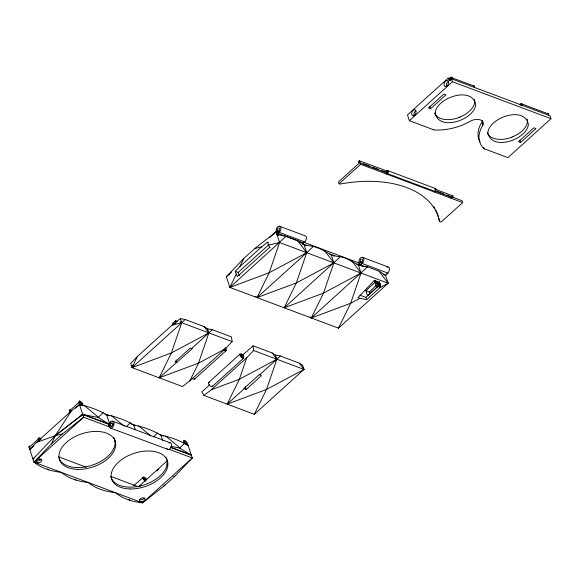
<?xml version="1.0" encoding="UTF-8"?>
<svg xmlns="http://www.w3.org/2000/svg" width="580" height="580" viewBox="0 0 580 580"><rect width="100%" height="100%" fill="white"/><g stroke="black" fill="none" stroke-linecap="round" stroke-linejoin="round"><path stroke-width="0.87" d="M380.241 284.425L378.994 282.424L374.194 280.626L357.889 297.743L366.632 299.744L380.06 287.549L380.393 285.309L379.407 281.887M194.865 378.45L194.401 379.233A2.646 1.262 47.9 0 1 192.458 378.508M212.49 385.874L212.019 386.657A2.646 1.262 47.9 0 1 210.083 385.932L208.749 384.301A2.864 1.37 47.9 0 1 208.408 382.757L240.048 353.988L243.15 354.605L243.788 358.027L212.309 386.476M166.866 459.244A29.334 17.487 -18.3 0 1 167.301 462.688L166.989 465.109A29.334 17.487 -18.3 0 1 139.309 486.163A29.334 17.487 -18.3 0 1 110.976 477.086M166.989 465.109L167.301 462.688M252.916 345.781L253.627 350.508L246.739 357.744L239.344 379.284L227.179 404.137L266.488 389.47L304.021 369.416L302.651 365.277L299.258 363.123L280.278 356.004L275.5 355.098L272.114 352.937L253.134 345.818L243.15 354.605M380.06 287.549L377.689 281.742M169.099 449.29L192.27 457.975L174.942 476.151L163.843 486.178L142.578 502.882C132.791 501.729 123.185 499.061 115.434 492.696C105.64 491.543 96.041 488.875 88.283 482.516C78.489 481.364 68.889 478.688 61.132 472.33C51.344 471.177 41.738 468.51 33.981 462.144L51.316 443.976L55.281 435.674L71.246 411.039L79.482 404.564C88.863 406.58 98.339 409.922 106.633 414.751C116.014 416.759 125.49 420.101 133.777 424.937C143.166 426.945 152.641 430.287 160.928 435.116C170.317 437.124 179.785 440.466 188.079 445.302L185.68 444.403M212.287 329.687L208.88 332.913L171.354 352.966L132.044 367.633L137.387 356.461L172.129 325.061L180.365 318.594L185.143 319.5L204.124 326.62L207.51 328.78L212.287 329.687L231.42 336.9L232.123 341.627L225.236 348.863L189.841 380.857L182.439 386.534L132.044 367.633L130.674 363.5L137.387 356.461M360.107 265.394L367.575 266.851L379.015 271.143L385.533 275.297L388.165 283.243L338.474 328.149L229.876 287.419L236.219 274.166L235.284 271.353L239.866 266.553L261.631 246.877L267.59 242.194L268.46 242.52M239.866 266.553L243.68 258.571L254.78 248.544L276.036 231.84L276.457 228.404A3.77 2.436 -69.4 0 1 278.183 226.49L279.488 226.222L305.544 236.002A3.48 2.248 -69.4 0 1 306.443 238.721L305.406 241.302L302.426 244.122L306.632 245.695M225.236 348.863L198.505 363.152L159.188 377.819L171.354 352.966L181.728 322.726L185.143 319.5M189.841 380.857L198.505 363.152L208.88 332.913L207.51 328.78M358.382 265.111L361.014 273.057L323.488 293.118L284.178 307.784L296.337 282.931L306.719 252.692L313.28 246.486C323.075 248.508 330.216 256.433 340.424 256.664C350.226 258.687 357.367 266.619 367.575 266.851L311.329 317.963L310.01 316.883M209.721 384.815L201.905 391.884L203.935 395.415L254.33 414.323L266.488 389.47L276.87 359.23L280.278 356.004M194.692 379.045L226.164 350.603L226.352 349.834A2.864 1.37 47.9 0 0 225.62 348.145L225.17 347.594M240.048 353.988L239.888 354.315A2.864 1.37 47.9 0 0 240.229 355.859L241.555 357.49A2.646 1.262 47.9 0 0 243.499 358.215L243.788 358.027M133.639 485.714L143.637 476.97A2.864 1.37 47.9 0 1 145.225 477.746L146.812 479.914L145.022 478.457A1.428 0.681 47.9 0 0 144.021 478.079L143.782 478.319A1.319 0.631 47.9 0 0 144.123 479.355C145.232 481.414 147.19 478.507 144.514 480.711M142.919 477.173L142.745 477.478A2.646 1.262 47.9 0 0 143.427 479.544L145.5 481.226L145.16 480.197M163.843 486.178L164.771 484.75M339.459 326.627L338.474 328.149L350.639 303.304L361.014 273.057L351.864 260.957M269.461 237.786L277.233 230.76L277.907 231.405L278.886 231.036L279.698 229.419A1.74 1.124 -69.4 0 0 279.248 228.056L278.639 227.962A1.885 1.218 -69.4 0 0 277.443 229.042L277.16 230.369L278.132 233.479L303.623 243.035M278.581 235.175L276.935 234.559L279.923 231.746L280.959 229.165A3.48 2.248 -69.4 0 0 280.517 226.881L279.488 226.222M361.775 262.124L362.587 260.507A1.74 1.124 -69.4 0 0 362.137 259.151L361.536 259.05A1.885 1.218 -69.4 0 0 360.339 260.13L360.281 262.167L361.775 262.124L362.224 263.487L387.933 273.129L389.557 269.896A3.48 2.248 -69.4 0 0 388.658 267.177L362.384 257.317L361.072 257.578A3.77 2.436 -69.4 0 0 359.346 259.492L358.781 262.153L359.825 265.654L362.812 262.834L363.849 260.253A3.48 2.248 -69.4 0 0 363.406 257.969L362.384 257.317M71.246 411.039L36.504 442.431L29.79 449.471L33.785 445.868M276.935 234.559L286.129 236.299L297.562 240.591L304.087 244.745L306.719 252.692L269.185 272.752L229.876 287.419L226.352 276.747L243.68 258.571M376.108 285.49L369.416 291.979L369.786 294.336M103.24 412.59L98.245 417.455L82.773 414.519L55.281 435.674L32.966 459.077L34.314 457.866M126.273 426.793L130.391 422.776M153.424 436.972L157.535 432.963M184.686 443.142L179.698 448.007L171.1 446.375M286.129 236.299L229.876 287.419M340.424 256.664L284.178 307.784M359.984 295.191L365.857 297.388L379.284 285.193M192.27 457.975L142.578 502.882L33.981 462.144L29.109 447.405L38.215 439.176L38.316 437.936L39.034 437.74A2.864 1.37 47.9 0 1 40.622 438.516L41.144 438.995M79.612 401.063L78.894 401.266L78.793 402.505L69.687 410.734L70.368 412.8L69.614 412.51M75.581 408.095L79.482 404.564L82.679 405.768M177.321 321.342L175.544 320.675L172.608 323.328L173.202 325.126M226.352 276.747L231.659 271.947M174.377 324.06L176.139 322.473L175.544 320.675M433.717 129.819L409.378 120.683L407.464 114.898L448.246 78.039L449.667 78.575A1.783 1.153 -69.4 0 0 450.276 80.526M131.624 366.234L132.965 365.023M179.967 322.545L181.308 321.334M132.044 367.633L181.728 322.726L232.123 341.627M483.763 147.305L484.249 148.77L507.906 157.637L551 118.69L550.029 115.753L451.501 78.8L449.188 80.895L448.246 78.039M235.284 271.353L238.141 272.419L269.069 244.47M80.692 415.947L82.657 414.171L96.229 419.267M339.119 183.751L360.637 164.299L462.688 202.579L441.17 222.024L439.582 221.43A106.778 63.662 -18.3 0 0 339.967 184.07L339.119 183.751L338.502 181.881L360.013 162.436L360.637 164.299M51.316 443.976L62.415 433.941L83.672 417.238L109.156 426.8L110.49 428.091L168.534 449.609A3.77 2.436 -69.4 0 0 170.44 448.238L171.477 445.658A3.48 2.248 -69.4 0 0 170.578 442.939L112.607 421.189L111.302 421.45L108.257 424.082L109.156 426.8L110.352 425.72L110.809 423.603L112.36 423.023A1.74 1.124 -69.4 0 1 112.81 424.379L112.542 425.278A1.885 1.218 -69.4 0 1 111.338 426.358L110.352 425.72L112.041 426.358M409.378 120.683L452.473 81.736L551 118.69M270.135 247.58L269.642 247.392L237.372 276.558L236.219 274.166M33.981 462.144L83.672 417.238L78.793 402.505L80.859 404.151L81.823 404.093A1.319 0.631 47.9 0 0 81.483 403.064L80.997 402.549A1.428 0.681 47.9 0 0 79.996 402.172L79.793 402.882M430.614 108.735L445.984 94.844L443.874 94.054L428.504 107.945L430.614 108.735L429.889 106.531M159.188 377.819L192.292 348.66L190.247 348.094L174.877 361.985L176.393 362.268M191.762 348.377L208.88 332.913L204.124 326.62M203.935 395.415L211.338 389.738L246.739 357.744M303.217 242.034L358.926 262.936L360.129 261.848L361.782 262.472M227.179 404.137L244.383 388.586L246.116 389.521L261.486 375.63L259.296 374.615L243.926 388.498L244.383 388.586M259.753 374.702L276.87 359.23L275.5 355.098M185.093 444.041L186.39 442.866L187.391 443.236L192.248 457.99M167.069 460.919L138.446 486.794L110.664 476.368M139.642 486.518L140.947 485.344M156.883 470.938L158.891 469.126M520.608 142.492L535.978 128.6L533.868 127.81L518.498 141.701L520.608 142.492L519.883 140.287M374.223 280.256L376.63 287.52L367.568 295.713L365.893 290.66L374.955 282.467M254.33 414.323L304.021 369.416L299.258 363.123M80.794 416.251L82.773 414.519L109.076 424.386M82.657 414.171L55.281 435.674L36.504 442.431M303.5 242.672L304.819 241.954L279.335 232.399L277.378 233.131L276.036 231.84L279.567 242.512L269.185 272.752L257.027 297.598L255.649 296.467M362.224 263.487L360.267 264.219L358.926 262.936M226.164 350.603L225.874 350.791A2.646 1.262 47.9 0 1 223.938 350.059L223.423 349.573M208.575 382.438L209.735 382.322M56.753 434.783L55.281 435.674L62.415 433.941M359.738 298.439L350.639 303.304L311.329 317.963L323.488 293.118L333.863 262.878L331.238 254.924M380.009 287.6L388.165 283.243L379.015 271.143M459.063 117.45L460.346 116.943M511.727 137.206L513.01 136.699M387.034 267.126L388.085 266.959M386.613 273.847L387.933 273.129L385.533 275.297L383.047 274.362M168.961 442.888L170.012 442.714M211.338 389.738L239.344 379.284L276.87 359.23L272.114 352.937M173.442 476.688L174.942 476.151M254.78 248.544L261.631 246.877M267.59 242.194L268.576 245.18L279.567 242.512L388.165 283.243M172.129 325.061L181.728 322.726L180.365 318.594M81.969 405.442L82.86 404.934A2.646 1.262 47.9 0 0 82.179 402.868L81.2 401.838A2.864 1.37 47.9 0 0 79.612 401.063M70.506 409.291L69.788 409.495L69.578 410.227L70.296 411.865M29.928 445.969L29.21 446.165L29 446.897L29.718 448.543M186.571 444.679L187.289 444.483L187.499 443.743L185.803 441.075A2.864 1.37 47.9 0 0 184.215 440.3L183.323 440.807A2.646 1.262 47.9 0 0 184.005 442.873L184.469 443.417M110.49 428.091L111.135 428.076A3.77 2.436 -69.4 0 0 113.042 426.706L114.072 424.125A3.48 2.248 -69.4 0 0 113.629 421.841L112.607 421.189M304.087 244.745L313.28 246.486M185.738 443.519L186.448 443.12L185.6 441.779A1.428 0.681 47.9 0 0 184.6 441.409L184.36 441.648A1.319 0.631 47.9 0 0 184.701 442.678L186.079 444.555M451.943 77.771L474.382 86.188M522.181 104.117L548.542 114.006M450.334 77.466L451.994 78.09M387.549 170.571L435.319 188.493M359.375 160.805L388.274 171.542M435.058 189.189L452.719 195.815M363.392 163.698L369.293 165.916M372.672 167.178L378.573 169.396M381.945 170.658L386.164 172.238M437.617 191.538L443.519 193.756M446.897 195.018L449.427 195.968M451.958 196.917L462.072 200.709L462.688 202.579M358.882 162.465L387.476 173.188M435.406 191.168L452.226 197.475M387.491 173.637L435.268 191.552M425.271 188.101L426.952 188.732M277.233 230.76L278.879 231.376M329.541 254.294L334.631 256.2M356.685 264.473L359.825 265.654M365.893 290.66L369.416 291.979M253.627 350.508L304.021 369.416M104.973 414.135L109.178 415.708M131.232 423.98L135.474 425.568M159.087 434.427L163.299 436.015M98.245 417.455L108.46 423.77M179.698 448.007L191.371 455.257L171.006 447.615M113.636 424.226L111.099 423.277L110.65 421.921L109.221 424.248L109.156 426.8M97.078 419.579L108.96 424.038M171.738 447.586L176.835 449.493M177.683 449.812L191.255 454.909M38.896 441.242L38.215 439.176L39.745 440.394M58.457 456.786L86.239 467.212M29.109 447.405L30.109 447.782M39.309 459.121L40.991 459.751M167.895 449.623L166.561 448.333M241.215 353.88L242.788 355.018L243.854 356.736M80.932 405.058L78.793 402.505M165.706 436.022L180.387 448.26M138.555 425.843L150.793 435.877M111.411 415.657L124.323 426.249M84.26 405.471L98.941 417.716M128.948 499.474L130.246 500.547M74.646 479.109L75.951 480.175M47.495 468.923L48.8 469.996M40.672 439.459L40.412 439.22A1.428 0.681 47.9 0 0 39.418 438.842L39.215 439.553M30.174 449.087L30.697 449.572M324.713 250.777L333.863 262.878L296.337 282.931L257.027 297.598L306.719 252.692L297.562 240.591M38.824 440.314L38.215 439.176M268.576 245.18L269.642 247.392M482.93 124.99L481.958 122.054L480.03 125.584A43.34 25.839 -18.3 0 0 478.079 132.559L478.007 134.248A42.289 25.215 -18.3 0 0 478.775 139.048L479.363 140.541A41.332 24.643 -18.3 0 0 480.11 141.977M451.501 78.8L452.473 81.736M450.268 196.286L450.885 198.15M439.582 221.43L438.966 219.566A106.778 63.662 -18.3 0 0 436.769 212.36M379.269 281.902L380.393 285.309M378.958 281.96L380.371 286.237M378.595 282.402L380.183 287.209M376.601 281.024L378.472 286.687M375.361 280.285L377.768 287.564M365.857 297.388L366.632 299.744M278.886 231.036L279.335 232.399M238.141 272.419L239.257 275.79M245.137 386.548L246.116 389.521M176.081 360.013L176.922 362.551M160.928 435.116L162.784 440.72M133.777 424.937L135.365 429.736M106.633 414.751L109.54 423.552M81.135 404.289L81.475 405.318M113.76 437.552A29.334 17.487 -18.3 0 1 114.651 439.662L115.072 441.931A29.334 17.487 -18.3 0 1 90.799 465.631A29.334 17.487 -18.3 0 1 59.153 458.577M114.651 439.662L115.072 441.931M224.119 349.32A1.319 0.631 47.9 0 0 225.083 349.689L225.308 349.428A1.428 0.681 47.9 0 0 224.96 348.363M165.974 457.134A29.334 17.487 -18.3 0 1 166.475 458.171M144.268 498.097A2.943 1.754 -18.3 0 1 139.374 499.518M40.991 459.309A2.943 1.754 -18.3 0 1 36.083 460.672M229.114 274.84A2.943 1.754 -18.3 0 1 229.651 274.405M452.117 196.134A0.87 0.558 -69.4 0 1 453.024 196.076A0.87 0.558 -69.4 0 1 452.647 197.352A0.87 0.558 -69.4 0 1 451.871 196.968M484.155 148.821A42.536 25.36 -18.3 0 1 483.031 124.997A9.091 5.423 -18.3 0 0 480.428 119.908A9.091 5.423 -18.3 0 0 471.424 120.647A42.536 25.36 -18.3 0 1 433.673 129.891M474.512 99.289A21.489 12.811 -18.3 0 1 460.295 116.848M459.092 117.515A20.532 12.238 -18.3 0 1 434.63 113.26M527.176 119.045A21.489 12.811 -18.3 0 1 512.959 136.604M511.756 137.272A20.532 12.238 -18.3 0 1 487.294 133.008M482.328 120.502A9.091 5.423 -18.3 0 1 482.024 122.054M520.05 104.516A1.783 1.153 -69.4 0 1 521.804 103.581A1.783 1.153 -69.4 0 1 521.993 105.821M547.571 113.354A1.783 1.153 -69.4 0 1 548.346 115.71M520.274 105.292A1.087 0.703 -69.4 0 1 521.246 104.124A1.087 0.703 -69.4 0 1 521.71 105.321M414.076 115.5A3.183 2.052 -69.4 0 1 415.911 110.794M446.593 86.579A3.183 2.052 -69.4 0 1 448.543 81.417M449.638 78.605A1.783 1.153 -69.4 0 1 451.284 77.118A1.783 1.153 -69.4 0 1 451.922 79.039M473.411 85.535A1.783 1.153 -69.4 0 1 474.186 87.892M433.637 206.371A106.778 63.662 -18.3 0 1 434.942 208.561M435.725 210.061A106.778 63.662 -18.3 0 1 436.443 211.584M386.309 171.238A1.783 1.153 -69.4 0 1 388.245 171.346A1.783 1.153 -69.4 0 1 386.962 173.949A1.783 1.153 -69.4 0 1 385.903 172.057M434.369 188.833A1.783 1.153 -69.4 0 1 435.935 189.029A1.783 1.153 -69.4 0 1 435.464 191.349A1.783 1.153 -69.4 0 1 433.811 191.56M386.78 171.441A1.087 0.703 -69.4 0 1 387.774 171.724A1.087 0.703 -69.4 0 1 387.179 173.21A1.087 0.703 -69.4 0 1 386.287 172.666M435.304 189.232A1.087 0.703 -69.4 0 1 435.435 189.37M435.399 190.602A1.087 0.703 -69.4 0 1 435.254 190.842M434.884 191.161A1.087 0.703 -69.4 0 1 434.688 191.233M435.188 112.912C438.567 131.972 474.389 119.944 475.716 104.704C472.337 85.644 436.515 97.672 435.188 112.912M487.852 132.66C491.231 151.728 527.053 139.693 528.38 124.461C525.001 105.393 489.179 117.428 487.852 132.66M240.983 354.996L240.903 355.163A1.428 0.681 47.9 0 0 241.251 356.229L241.737 356.751A1.319 0.631 47.9 0 0 242.708 357.113L242.933 356.852A1.428 0.681 47.9 0 0 242.578 355.794L242.099 355.272A1.319 0.631 47.9 0 0 241.128 354.902L240.983 354.996M77.677 469.372A29.334 17.487 -18.3 0 0 115.253 441.474A29.334 17.487 -18.3 0 0 69.005 440.336A29.334 17.487 -18.3 0 0 77.677 469.372M129.884 488.954A29.334 17.487 -18.3 0 0 167.468 461.057A29.334 17.487 -18.3 0 0 121.213 459.918A29.334 17.487 -18.3 0 0 129.884 488.954M37.831 462.818A2.943 1.754 -18.3 0 0 41.811 460.136A2.943 1.754 -18.3 0 0 37.279 459.802A2.943 1.754 -18.3 0 0 37.831 462.818M141.143 501.642A2.943 1.754 -18.3 0 0 145.051 498.923A2.943 1.754 -18.3 0 0 140.49 498.662A2.943 1.754 -18.3 0 0 141.143 501.642M359.346 162.299A0.87 0.558 -69.4 0 0 359.513 160.856A0.87 0.558 -69.4 0 0 358.527 161.748A0.87 0.558 -69.4 0 0 359.346 162.299M447.347 85.637A3.183 2.052 -69.4 0 0 447.376 80.533A3.183 2.052 -69.4 0 0 444.026 84.361A3.183 2.052 -69.4 0 0 447.347 85.637M414.678 115.195A3.183 2.052 -69.4 0 0 415.273 109.932A3.183 2.052 -69.4 0 0 411.677 113.18A3.183 2.052 -69.4 0 0 414.678 115.195M451.044 79.663A1.087 0.703 -69.4 0 0 451.262 77.865A1.087 0.703 -69.4 0 0 450.036 78.945A1.087 0.703 -69.4 0 0 451.044 79.663"/></g></svg>
